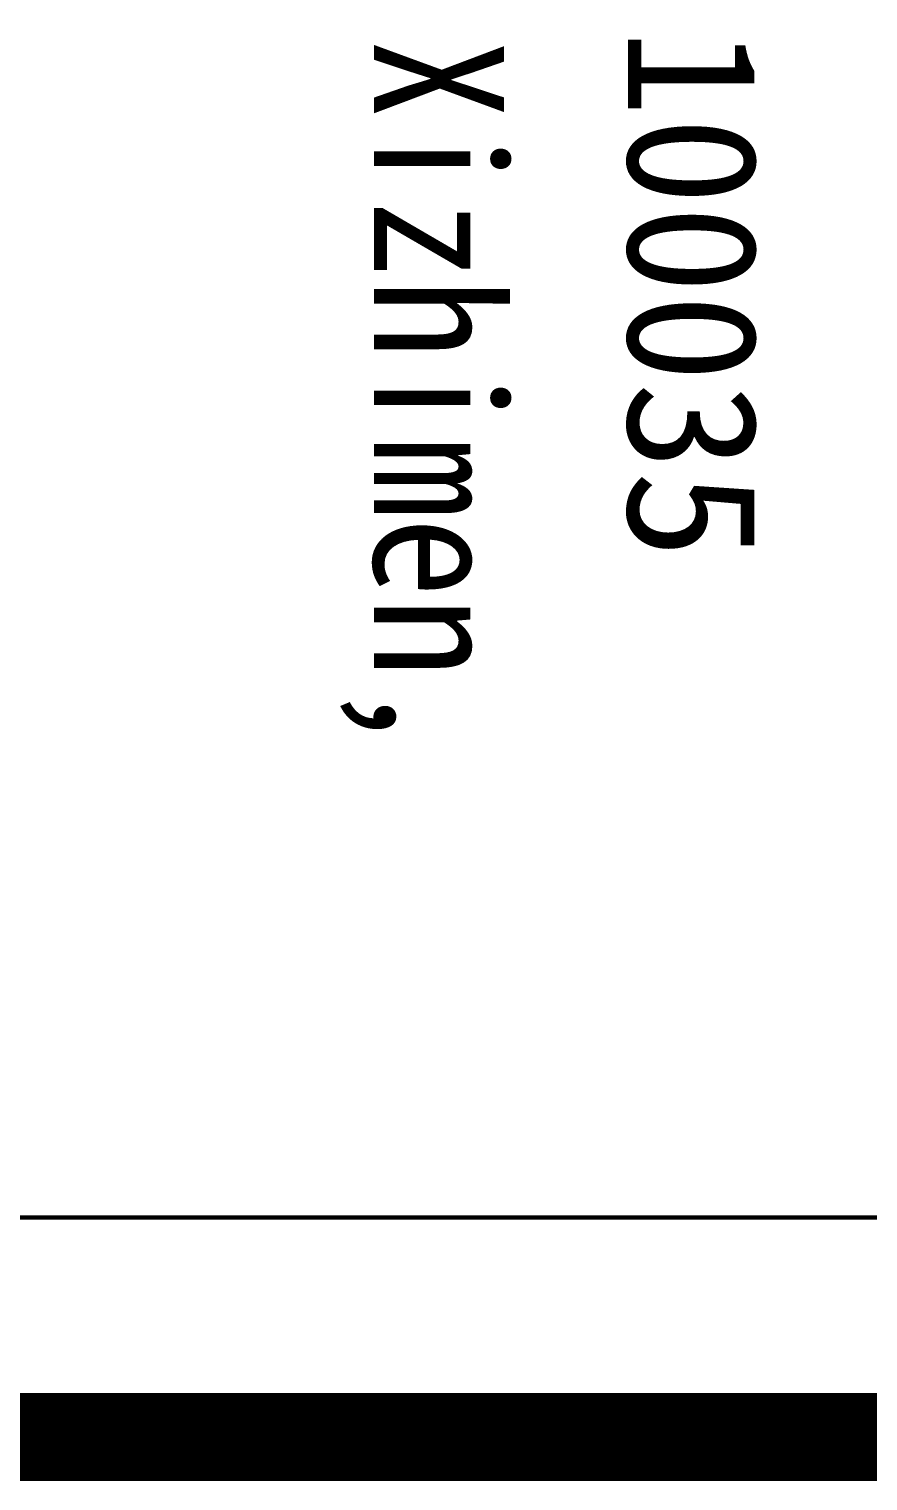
# Model space of a CAD drawing. Extents: x 115799 to 952918, y -190076 to 200966.
# Drawn here: x 373867 to 374345, y 64509 to 65335 of the extents above; entities that cross this region are included whole.
import ezdxf
from ezdxf.enums import TextEntityAlignment as Align

# ---------------------------------------------------------------- set-up
doc = ezdxf.new("R2010")
doc.units = 0
doc.header["$LTSCALE"] = 1000
doc.header["$MEASUREMENT"] = 0
for name, color, linetype in [('00-图签', 7, 'Continuous'), ('00-图签签名_10', 10, 'Continuous'), ('SHEET_LINE', 6, 'Continuous'), ('SHEET_TEXT', 7, 'Continuous')]:
    doc.layers.add(name, color=color, linetype=linetype)
doc.styles.add('A0-建筑图签$0$hwxh', font='STXIHEI.TTF')
doc.styles.add('华文细黑', font='STXIHEI.TTF', dxfattribs={"height": 10})

# ---------------------------------------------------------------- blocks, each defined once
blk = doc.blocks.new('图签-A1')
at = {"layer": 'SHEET_LINE', "const_width": 0.5}
blk.add_lwpolyline([(-65, -0.1653651263004576), (0, -0.1653651263004576), (-9.094947017729282e-13, 512.3346348736995), (-65.00000000000091, 512.3346348736995)], close=True, dxfattribs=at)
at = {"layer": 'SHEET_LINE', "const_width": 0.04999999999999995}
blk.add_lwpolyline([(-62.50000000000091, 239.4089428585758), (-2.500000000000909, 239.4089428585758), (-2.500000000000909, 416.4355420853271)], dxfattribs=at)
at = {"layer": '00-图签签名_10', "style": 'A0-建筑图签$0$hwxh'}
for tag, p in [('曲佰忠', (-28.75773944549064, 153.5416569594063)), ('郭艳霞', (-28.75773944549064, 146.0416569594063)), ('关宝凤', (-28.75773944549064, 131.0416569594063)), ('李杰', (-28.75773944549064, 116.0416569594063)), ('李杰', (-28.75773944549064, 108.5416569594063))]:
    blk.add_attdef(tag, text='', height=2.299999999999999, dxfattribs=at).set_placement(p, align=Align.TOP_CENTER)
at = {"layer": 'SHEET_TEXT', "style": '华文细黑'}
blk.add_text('地址: 北京西直门南小街135号西派国际3号楼  100035', height=1.481169032266934, dxfattribs=at).set_placement((-58.43977732776284, 380.5845117546787))
at = {"layer": 'SHEET_TEXT', "style": '华文细黑', "width": 0.9}
blk.add_text('Address: C-PARK Building 3,No,135 South street Xizhimen,', height=1.481169032266934, dxfattribs=at).set_placement((-58.52993982751468, 377.6929204885755))

msp = doc.modelspace()

# ---------------------------------------------------------------- linework, layer by layer
at = {"layer": '00-图签', "const_width": 50}
msp.add_lwpolyline([(355179, 64533.65352448658), (383879, 64533.65352448658), (383887.268256315, 104833.6535244866), (355187.268256315, 104833.6535244866)], close=True, dxfattribs=at)

# ---------------------------------------------------------------- block references
at = {"xscale": 50, "yscale": 50, "zscale": 50, "rotation": 270}
msp.add_blockref('图签-A1', (355179, 64533.65352448678), dxfattribs=at)

doc.saveas('drawing.dxf')
